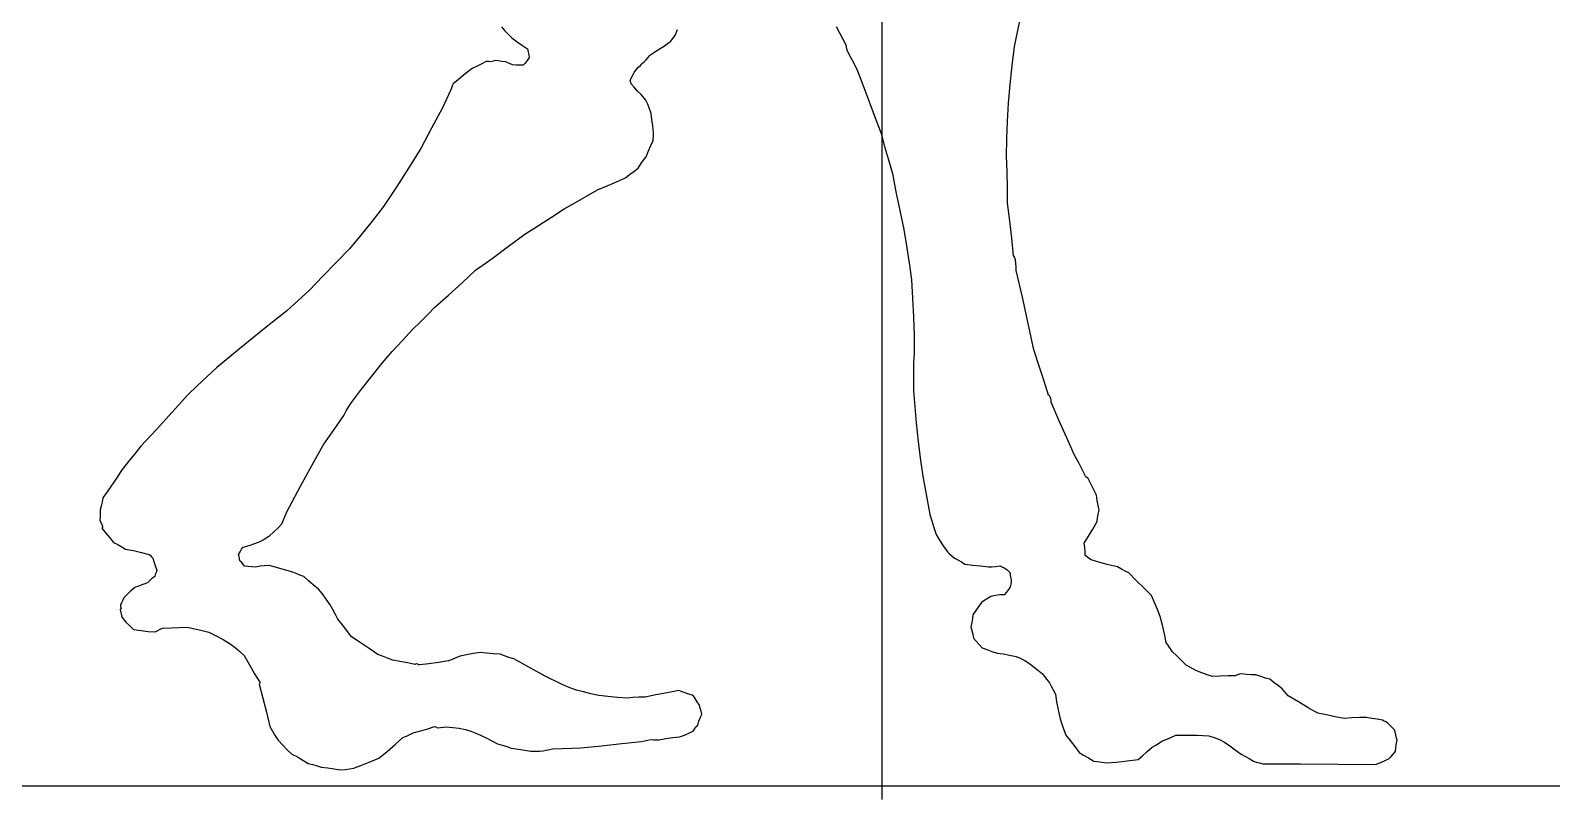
# Model space of a CAD drawing. Extents: x 0 to 192, y -79 to 48.
# Drawn here: x 61.17 to 95.93, y -79.38 to -61.81 of the extents above; entities that cross this region are included whole.
import ezdxf

# ---------------------------------------------------------------- set-up
doc = ezdxf.new("R2010")
doc.units = 0
doc.layers.add('1', color=7, linetype='CONTINUOUS')

msp = doc.modelspace()

# ---------------------------------------------------------------- linework, layer by layer
at = {"layer": '1', "color": 1, "linetype": 'CONTINUOUS'}
for p, q in [((80.6242, -4.5381), (80.6242, -79.3794)), ((71.9384, -61.7291), (72.0155, -61.821)), ((72.0155, -61.821), (72.0947, -61.9028)), ((75.9036, -61.9265), (75.9598, -61.7879)), ((79.5803, -61.7201), (79.8135, -62.1526)), ((83.6571, -62.1719), (83.777, -61.5883)), ((72.0947, -61.9028), (72.1715, -61.975)), ((72.1715, -61.975), (72.2972, -62.0658)), ((72.2972, -62.0658), (72.4164, -62.1503)), ((72.4164, -62.1503), (72.5318, -62.2311)), ((75.5014, -62.259), (75.6574, -62.1597)), ((75.6574, -62.1597), (75.8089, -62.0562)), ((75.8089, -62.0562), (75.8398, -62.003)), ((75.8398, -62.003), (75.8722, -61.9598)), ((75.8722, -61.9598), (75.9036, -61.9265)), ((79.8135, -62.1526), (79.8138, -62.1922)), ((79.8138, -62.1922), (79.8197, -62.2323)), ((83.6037, -62.61), (83.6571, -62.1719)), ((71.5828, -62.5151), (71.472, -62.5753)), ((71.611, -62.5144), (71.5828, -62.5151)), ((71.6434, -62.5177), (71.611, -62.5144)), ((71.6817, -62.526), (71.6434, -62.5177)), ((71.7142, -62.521), (71.6817, -62.526)), ((71.7517, -62.5098), (71.7142, -62.521)), ((71.7934, -62.4943), (71.7517, -62.5098)), ((71.864, -62.506), (71.7934, -62.4943)), ((71.9436, -62.518), (71.864, -62.506)), ((72.0341, -62.5291), (71.9436, -62.518)), ((72.0812, -62.5458), (72.0341, -62.5291)), ((72.1341, -62.568), (72.0812, -62.5458)), ((72.4758, -62.5527), (72.4307, -62.6008)), ((72.522, -62.495), (72.4758, -62.5527)), ((72.5663, -62.4273), (72.522, -62.495)), ((72.5318, -62.2311), (72.5481, -62.3012)), ((72.5481, -62.3012), (72.5603, -62.367)), ((72.5603, -62.367), (72.5663, -62.4273)), ((75.1396, -62.5746), (75.1659, -62.552)), ((75.1659, -62.552), (75.1984, -62.525)), ((75.1984, -62.525), (75.22, -62.5022)), ((75.22, -62.5022), (75.2437, -62.4817)), ((75.2437, -62.4817), (75.2853, -62.4293)), ((75.2853, -62.4293), (75.3242, -62.3833)), ((75.3242, -62.3833), (75.3508, -62.3564)), ((75.3508, -62.3564), (75.5014, -62.259)), ((79.8197, -62.2323), (79.8334, -62.272)), ((79.8334, -62.272), (79.9133, -62.4173)), ((79.9133, -62.4173), (79.9929, -62.5707)), ((71.1029, -62.8027), (70.9522, -62.9257)), ((71.264, -62.6808), (71.1029, -62.8027)), ((71.3652, -62.6307), (71.264, -62.6808)), ((71.472, -62.5753), (71.3652, -62.6307)), ((72.1911, -62.5945), (72.1341, -62.568)), ((72.2659, -62.602), (72.1911, -62.5945)), ((72.3464, -62.6036), (72.2659, -62.602)), ((72.4307, -62.6008), (72.3464, -62.6036)), ((74.8782, -62.9412), (74.9467, -62.812)), ((74.9467, -62.812), (74.9699, -62.7669)), ((74.9699, -62.7669), (75.0522, -62.6582)), ((75.0522, -62.6582), (75.0703, -62.6473)), ((75.0703, -62.6473), (75.1098, -62.6109)), ((75.1098, -62.6109), (75.1396, -62.5746)), ((79.9929, -62.5707), (80.0724, -62.7301)), ((80.0724, -62.7301), (80.2519, -63.2074)), ((83.5576, -63.0422), (83.6037, -62.61)), ((70.7716, -63.18), (70.5881, -63.5754)), ((70.7916, -63.126), (70.7716, -63.18)), ((70.8094, -63.0739), (70.7916, -63.126)), ((70.8329, -63.0317), (70.8094, -63.0739)), ((70.9522, -62.9257), (70.8329, -63.0317)), ((74.8973, -63.0294), (74.8782, -62.9412)), ((74.9693, -63.1079), (74.8973, -63.0294)), ((75.0371, -63.1893), (74.9693, -63.1079)), ((75.1295, -63.2753), (75.0371, -63.1893)), ((80.2519, -63.2074), (80.4311, -63.6857)), ((83.5182, -63.4664), (83.5576, -63.0422)), ((70.5881, -63.5754), (70.3397, -64.0442)), ((75.2323, -63.3989), (75.1295, -63.2753)), ((75.2772, -63.4963), (75.2323, -63.3989)), ((75.3186, -63.5976), (75.2772, -63.4963)), ((75.3545, -63.7046), (75.3186, -63.5976)), ((83.498, -63.8785), (83.5182, -63.4664)), ((75.3729, -63.8395), (75.3545, -63.7046)), ((75.3917, -63.9857), (75.3729, -63.8395)), ((80.4311, -63.6857), (80.6105, -64.1639)), ((83.484, -64.2829), (83.498, -63.8785)), ((70.3397, -64.0442), (70.0967, -64.5071)), ((75.4106, -64.1401), (75.3917, -63.9857)), ((75.4023, -64.3234), (75.4123, -64.1964)), ((75.4123, -64.1964), (75.4106, -64.1401)), ((80.6105, -64.1639), (80.6903, -64.4624)), ((83.4782, -64.6812), (83.484, -64.2829)), ((70.0967, -64.5071), (69.815, -64.953)), ((75.2451, -64.695), (75.2974, -64.5604)), ((75.2974, -64.5604), (75.3497, -64.438)), ((75.3497, -64.438), (75.4023, -64.3234)), ((80.6903, -64.4624), (80.7756, -64.7672)), ((69.815, -64.953), (69.529, -65.3943)), ((74.96, -65.028), (75.0564, -64.9544)), ((75.0564, -64.9544), (75.1194, -64.8583)), ((75.1194, -64.8583), (75.1816, -64.7715)), ((75.1816, -64.7715), (75.2451, -64.695)), ((80.7756, -64.7672), (80.8692, -65.0799)), ((83.492, -65.0398), (83.4782, -64.6812)), ((74.3507, -65.3576), (74.5646, -65.266)), ((74.5646, -65.266), (74.7672, -65.175)), ((74.7672, -65.175), (74.8638, -65.1015)), ((74.8638, -65.1015), (74.96, -65.028)), ((80.8692, -65.0799), (80.9492, -65.4982)), ((83.4981, -65.3982), (83.492, -65.0398)), ((69.529, -65.3943), (69.2371, -65.8309)), ((73.626, -65.7427), (73.8794, -65.5982)), ((73.8794, -65.5982), (74.128, -65.4488)), ((74.128, -65.4488), (74.3507, -65.3576)), ((80.9492, -65.4982), (81.0349, -65.9222)), ((83.498, -65.7569), (83.4981, -65.3982)), ((69.2371, -65.8309), (68.9803, -66.1633)), ((73.0773, -66.0747), (73.3674, -65.8821)), ((73.3674, -65.8821), (73.626, -65.7427)), ((81.0349, -65.9222), (81.1283, -66.3544)), ((83.5521, -66.155), (83.498, -65.7569)), ((68.9803, -66.1633), (68.7226, -66.4868)), ((72.4695, -66.4602), (72.779, -66.2671)), ((72.779, -66.2671), (73.0773, -66.0747)), ((81.1283, -66.3544), (81.1881, -66.7327)), ((83.5981, -66.5535), (83.5521, -66.155)), ((68.7226, -66.4868), (68.4651, -66.7993)), ((72.0983, -66.7398), (72.4695, -66.4602)), ((81.1881, -66.7327), (81.248, -67.1174)), ((83.6374, -66.9518), (83.5981, -66.5535)), ((68.4651, -66.7993), (68.155, -67.1094)), ((71.3407, -67.2849), (71.7223, -67.0153)), ((71.7223, -67.0153), (72.0983, -66.7398)), ((83.6576, -66.9915), (83.6374, -66.9518)), ((83.6717, -67.0255), (83.6576, -66.9915)), ((83.6777, -67.0513), (83.6717, -67.0255)), ((83.6914, -67.1309), (83.6777, -67.0513)), ((67.8509, -67.4248), (67.5512, -67.7443)), ((68.155, -67.1094), (67.8509, -67.4248)), ((71.0359, -67.5726), (71.3407, -67.2849)), ((81.248, -67.1174), (81.3078, -67.5093)), ((83.6974, -67.2104), (83.6914, -67.1309)), ((83.6974, -67.2901), (83.6974, -67.2104)), ((83.8371, -67.9016), (83.6974, -67.2901)), ((67.5512, -67.7443), (67.3733, -67.9052)), ((70.7249, -67.8545), (71.0359, -67.5726)), ((81.3078, -67.5093), (81.3278, -67.9277)), ((67.1994, -68.0615), (67.0307, -68.2116)), ((67.3733, -67.9052), (67.1994, -68.0615)), ((70.4097, -68.132), (70.7249, -67.8545)), ((81.3278, -67.9277), (81.3474, -68.352)), ((83.9704, -68.505), (83.8371, -67.9016)), ((67.0307, -68.2116), (66.4855, -68.6477)), ((70.0782, -68.4765), (70.2462, -68.3063)), ((70.2462, -68.3063), (70.4097, -68.132)), ((81.3474, -68.352), (81.3675, -68.7844)), ((66.4855, -68.6477), (65.9496, -69.0822)), ((69.6732, -68.8882), (69.9048, -68.6414)), ((69.9048, -68.6414), (70.0782, -68.4765)), ((81.3675, -68.7844), (81.3675, -68.9834)), ((84.0961, -69.1028), (83.9704, -68.505)), ((65.9496, -69.0822), (65.4241, -69.5172)), ((69.2105, -69.4103), (69.4415, -69.1438)), ((69.4415, -69.1438), (69.6732, -68.8882)), ((81.3675, -68.9834), (81.3616, -69.1884)), ((84.2152, -69.455), (84.0961, -69.1028)), ((68.9707, -69.7042), (69.2105, -69.4103)), ((81.3616, -69.1884), (81.3474, -69.4016)), ((81.3474, -69.4016), (81.3476, -69.72)), ((84.329, -69.7995), (84.2152, -69.455)), ((65.2051, -69.7215), (64.9861, -69.9258)), ((65.4241, -69.5172), (65.2051, -69.7215)), ((68.7362, -70.0032), (68.9707, -69.7042)), ((81.3476, -69.72), (81.3535, -70.039)), ((84.4348, -70.1382), (84.329, -69.7995)), ((64.7672, -70.1302), (64.4093, -70.5318)), ((64.9861, -69.9258), (64.7672, -70.1302)), ((68.5063, -70.3061), (68.7362, -70.0032)), ((81.3535, -70.039), (81.4076, -70.7757)), ((84.4546, -70.1581), (84.4348, -70.1382)), ((84.4686, -70.1719), (84.4546, -70.1581)), ((84.4744, -70.1778), (84.4686, -70.1719)), ((84.4883, -70.2174), (84.4744, -70.1778)), ((64.4093, -70.5318), (64.0502, -70.9235)), ((68.333, -70.608), (68.3902, -70.4977)), ((68.3902, -70.4977), (68.4488, -70.3969)), ((68.4488, -70.3969), (68.5063, -70.3061)), ((84.4944, -70.2577), (84.4883, -70.2174)), ((84.4945, -70.2972), (84.4944, -70.2577)), ((84.6737, -70.7094), (84.4945, -70.2972)), ((68.023, -71.0545), (68.1811, -70.8282)), ((68.1811, -70.8282), (68.333, -70.608)), ((81.4076, -70.7757), (81.4535, -71.2)), ((84.8527, -71.1141), (84.6737, -70.7094)), ((64.0502, -70.9235), (63.6917, -71.3057)), ((67.8616, -71.2851), (68.023, -71.0545)), ((81.4535, -71.2), (81.5072, -71.6319)), ((85.0323, -71.5122), (84.8527, -71.1141)), ((63.5469, -71.4892), (63.4073, -71.6672)), ((63.6917, -71.3057), (63.5469, -71.4892)), ((67.5991, -71.7483), (67.8616, -71.2851)), ((85.1259, -71.6855), (85.0323, -71.5122)), ((63.2722, -71.8403), (63.1238, -72.0564)), ((63.4073, -71.6672), (63.2722, -71.8403)), ((67.342, -72.2176), (67.5991, -71.7483)), ((81.5072, -71.6319), (81.5729, -72.0362)), ((85.2115, -71.8507), (85.1259, -71.6855)), ((85.2913, -72.0101), (85.2115, -71.8507)), ((62.9757, -72.2726), (62.8279, -72.4885)), ((63.1238, -72.0564), (62.9757, -72.2726)), ((67.0894, -72.6904), (67.342, -72.2176)), ((81.5729, -72.0362), (81.647, -72.4486)), ((85.3109, -72.0239), (85.2913, -72.0101)), ((85.3253, -72.03), (85.3109, -72.0239)), ((85.3312, -72.0302), (85.3253, -72.03)), ((85.4047, -72.1694), (85.3312, -72.0302)), ((85.4704, -72.3028), (85.4047, -72.1694)), ((62.8126, -72.5837), (62.7913, -72.673)), ((62.8279, -72.4885), (62.8126, -72.5837)), ((81.647, -72.4486), (81.7267, -72.8668)), ((85.5304, -72.4282), (85.4704, -72.3028)), ((85.5501, -72.5477), (85.5304, -72.4282)), ((85.5701, -72.6609), (85.5501, -72.5477)), ((62.7669, -72.923), (62.7596, -72.9979)), ((62.7913, -72.673), (62.7658, -72.7579)), ((62.7658, -72.7579), (62.7686, -72.8426)), ((62.7686, -72.8426), (62.7669, -72.923)), ((66.9186, -73.0766), (66.9745, -72.9382)), ((66.9745, -72.9382), (67.0325, -72.8093)), ((67.0325, -72.8093), (67.0894, -72.6904)), ((81.7267, -72.8668), (81.7664, -73.0122)), ((85.55, -73.0259), (85.5563, -72.9461)), ((85.5563, -72.9461), (85.5701, -72.8606)), ((85.5902, -72.7668), (85.5701, -72.6609)), ((85.5701, -72.8606), (85.5902, -72.7668)), ((62.7596, -72.9979), (62.8051, -73.0947)), ((62.8051, -73.0947), (62.8206, -73.1371)), ((62.8116, -73.1752), (62.8075, -73.1795)), ((62.8075, -73.1795), (62.8957, -73.2898)), ((62.817, -73.1609), (62.8116, -73.1752)), ((62.8206, -73.1371), (62.817, -73.1609)), ((62.8957, -73.2898), (62.9837, -73.3994)), ((66.6314, -73.3531), (66.737, -73.2613)), ((66.737, -73.2613), (66.8327, -73.1681)), ((66.8327, -73.1681), (66.9186, -73.0766)), ((81.7664, -73.0122), (81.812, -73.1655)), ((81.812, -73.1655), (81.8658, -73.3244)), ((81.8658, -73.3244), (81.9456, -73.4504)), ((85.3511, -73.3643), (85.4509, -73.1988)), ((85.4509, -73.1988), (85.55, -73.0259)), ((62.9837, -73.3994), (63.0722, -73.5093)), ((63.0722, -73.5093), (63.1676, -73.5525)), ((63.1676, -73.5525), (63.258, -73.602)), ((63.258, -73.602), (63.344, -73.6555)), ((63.344, -73.6555), (63.5283, -73.692)), ((65.9624, -73.717), (65.9972, -73.6598)), ((65.9972, -73.6598), (66.034, -73.6121)), ((66.034, -73.6121), (66.1696, -73.5751)), ((66.1696, -73.5751), (66.2991, -73.5327)), ((66.2991, -73.5327), (66.4242, -73.487)), ((66.4242, -73.487), (66.4934, -73.4424)), ((66.4934, -73.4424), (66.5624, -73.3979)), ((66.5624, -73.3979), (66.6314, -73.3531)), ((81.9456, -73.4504), (82.0312, -73.5836)), ((82.0312, -73.5836), (82.1246, -73.7229)), ((85.2514, -73.5235), (85.3511, -73.3643)), ((85.2656, -73.6234), (85.2514, -73.5235)), ((85.2714, -73.7167), (85.2656, -73.6234)), ((63.5283, -73.692), (63.7085, -73.7325)), ((63.7085, -73.7325), (63.8836, -73.7792)), ((63.8836, -73.7792), (63.9129, -73.8066)), ((63.9129, -73.8066), (63.9416, -73.8335)), ((63.9416, -73.8335), (63.9706, -73.8607)), ((63.9706, -73.8607), (64.0021, -73.9643)), ((64.0021, -73.9643), (64.0331, -74.0563)), ((65.9263, -73.7842), (65.9624, -73.717)), ((65.942, -73.8261), (65.9263, -73.7842)), ((65.9535, -73.8725), (65.942, -73.8261)), ((65.9591, -73.9242), (65.9535, -73.8725)), ((65.9928, -73.9558), (65.9591, -73.9242)), ((66.0278, -73.9969), (65.9928, -73.9558)), ((66.0618, -74.0476), (66.0278, -73.9969)), ((66.6247, -74.0302), (66.5167, -74.0377)), ((66.7958, -74.0806), (66.6247, -74.0302)), ((82.1246, -73.7229), (82.1709, -73.7629)), ((82.1709, -73.7629), (82.2241, -73.8087)), ((82.2241, -73.8087), (82.2837, -73.8626)), ((82.2837, -73.8626), (82.3641, -73.902)), ((82.3641, -73.902), (82.4435, -73.9483)), ((82.4435, -73.9483), (82.5232, -74.0018)), ((82.5232, -74.0018), (82.7025, -74.0216)), ((82.7025, -74.0216), (82.8816, -74.0414)), ((85.2716, -73.8024), (85.2714, -73.7167)), ((85.3255, -73.8422), (85.2716, -73.8024)), ((85.3709, -73.876), (85.3255, -73.8422)), ((85.4107, -73.9019), (85.3709, -73.876)), ((85.61, -73.9616), (85.4107, -73.9019)), ((85.8093, -74.0159), (85.61, -73.9616)), ((86.0083, -74.0614), (85.8093, -74.0159)), ((63.9478, -74.3307), (63.8929, -74.3803)), ((64.0123, -74.2823), (63.9478, -74.3307)), ((64.0251, -74.2393), (64.0123, -74.2823)), ((64.0421, -74.1926), (64.0251, -74.2393)), ((64.0331, -74.0563), (64.0642, -74.14)), ((64.0642, -74.14), (64.0421, -74.1926)), ((66.1368, -74.055), (66.0618, -74.0476)), ((66.2214, -74.061), (66.1368, -74.055)), ((66.3162, -74.0679), (66.2214, -74.061)), ((66.4142, -74.0509), (66.3162, -74.0679)), ((66.5167, -74.0377), (66.4142, -74.0509)), ((66.9747, -74.1313), (66.7958, -74.0806)), ((67.1649, -74.1818), (66.9747, -74.1313)), ((67.2409, -74.2169), (67.1649, -74.1818)), ((67.3263, -74.251), (67.2409, -74.2169)), ((67.4219, -74.2861), (67.3263, -74.251)), ((67.5239, -74.3818), (67.4219, -74.2861)), ((82.8816, -74.0414), (83.0607, -74.0617)), ((83.0607, -74.0617), (83.1405, -74.0616)), ((83.1405, -74.0616), (83.2263, -74.0557)), ((83.2263, -74.0557), (83.3196, -74.0412)), ((83.3196, -74.0412), (83.3655, -74.0617)), ((83.3655, -74.0617), (83.4193, -74.0875)), ((83.4193, -74.0875), (83.479, -74.1216)), ((83.479, -74.1216), (83.4989, -74.1414)), ((83.4989, -74.1414), (83.5246, -74.1669)), ((83.5246, -74.1669), (83.5585, -74.2009)), ((83.5585, -74.2009), (83.5587, -74.2466)), ((83.5587, -74.2466), (83.565, -74.3003)), ((83.565, -74.3003), (83.5785, -74.3602)), ((83.5785, -74.3602), (83.5786, -74.4061)), ((86.1022, -74.1154), (86.0083, -74.0614)), ((86.188, -74.161), (86.1022, -74.1154)), ((86.2674, -74.2006), (86.188, -74.161)), ((86.4464, -74.3801), (86.2674, -74.2006)), ((63.3816, -74.6928), (63.3093, -74.7697)), ((63.4635, -74.6141), (63.3816, -74.6928)), ((63.5553, -74.5365), (63.4635, -74.6141)), ((63.6431, -74.5013), (63.5553, -74.5365)), ((63.7408, -74.4643), (63.6431, -74.5013)), ((63.8478, -74.4284), (63.7408, -74.4643)), ((63.8929, -74.3803), (63.8478, -74.4284)), ((67.6339, -74.4768), (67.5239, -74.3818)), ((67.7555, -74.5714), (67.6339, -74.4768)), ((67.8432, -74.6813), (67.7555, -74.5714)), ((67.9315, -74.7995), (67.8432, -74.6813)), ((83.22, -74.7189), (83.1205, -74.7385)), ((83.3196, -74.7049), (83.22, -74.7189)), ((83.4194, -74.6989), (83.3196, -74.7049)), ((83.4732, -74.639), (83.4194, -74.6989)), ((83.5193, -74.5794), (83.4732, -74.639)), ((83.5586, -74.5194), (83.5193, -74.5794)), ((83.5726, -74.4598), (83.5586, -74.5194)), ((83.5786, -74.4061), (83.5726, -74.4598)), ((86.6199, -74.553), (86.4464, -74.3801)), ((86.785, -74.7185), (86.6199, -74.553)), ((86.8589, -74.8777), (86.785, -74.7185)), ((63.2235, -75.0362), (63.2194, -75.0405)), ((63.2194, -75.0405), (63.2356, -75.1103)), ((63.233, -75.0261), (63.2235, -75.0362)), ((63.2566, -74.8842), (63.2304, -74.9415)), ((63.2304, -74.9415), (63.2311, -74.9692)), ((63.2311, -74.9692), (63.2364, -74.9935)), ((63.2467, -75.0115), (63.233, -75.0261)), ((63.2364, -74.9935), (63.2467, -75.0115)), ((63.2828, -74.8271), (63.2566, -74.8842)), ((63.3093, -74.7697), (63.2828, -74.8271)), ((68.0204, -74.9293), (67.9315, -74.7995)), ((68.0798, -75.0401), (68.0204, -74.9293)), ((68.1399, -75.1507), (68.0798, -75.0401)), ((82.7759, -75.0575), (82.7025, -75.157)), ((82.8417, -74.9636), (82.7759, -75.0575)), ((82.9016, -74.8782), (82.8417, -74.9636)), ((82.9812, -74.8243), (82.9016, -74.8782)), ((83.0547, -74.7786), (82.9812, -74.8243)), ((83.1205, -74.7385), (83.0547, -74.7786)), ((86.9245, -75.0371), (86.8589, -74.8777)), ((86.9842, -75.1961), (86.9245, -75.0371)), ((63.2356, -75.1103), (63.2518, -75.1718)), ((63.2518, -75.1718), (63.2672, -75.2221)), ((63.2672, -75.2221), (63.355, -75.3235)), ((63.355, -75.3235), (63.4426, -75.4138)), ((63.4426, -75.4138), (63.5296, -75.4953)), ((68.2001, -75.2615), (68.1399, -75.1507)), ((68.3027, -75.3854), (68.2001, -75.2615)), ((68.4053, -75.5173), (68.3027, -75.3854)), ((82.6827, -75.336), (82.6629, -75.4357)), ((82.6965, -75.2427), (82.6827, -75.336)), ((82.7025, -75.157), (82.6965, -75.2427)), ((87.0381, -75.3954), (86.9842, -75.1961)), ((87.0839, -75.5949), (87.0381, -75.3954)), ((63.5296, -75.4953), (63.6994, -75.5181)), ((63.6994, -75.5181), (63.8647, -75.5366)), ((63.8647, -75.5366), (64.0244, -75.5501)), ((64.0244, -75.5501), (64.08, -75.5197)), ((64.08, -75.5197), (64.1352, -75.49)), ((64.1352, -75.49), (64.1906, -75.4602)), ((64.1906, -75.4602), (64.388, -75.4542)), ((64.388, -75.4542), (64.5765, -75.4479)), ((64.5765, -75.4479), (64.7535, -75.4423)), ((64.7535, -75.4423), (64.9299, -75.4788)), ((64.9299, -75.4788), (65.0942, -75.5159)), ((65.0942, -75.5159), (65.2505, -75.5529)), ((65.2505, -75.5529), (65.4181, -75.6365)), ((65.4181, -75.6365), (65.5798, -75.7257)), ((65.5798, -75.7257), (65.7378, -75.8192)), ((68.5086, -75.6605), (68.4053, -75.5173)), ((68.7104, -75.7947), (68.5086, -75.6605)), ((82.6629, -75.4357), (82.6827, -75.5154)), ((82.6827, -75.5154), (82.7025, -75.601)), ((82.7025, -75.601), (82.7224, -75.6947)), ((82.7224, -75.6947), (82.7823, -75.7604)), ((82.7823, -75.7604), (82.848, -75.8341)), ((87.1241, -75.7938), (87.0839, -75.5949)), ((65.7378, -75.8192), (65.8492, -75.9046)), ((65.8492, -75.9046), (65.9552, -75.9955)), ((65.9552, -75.9955), (66.057, -76.0911)), ((66.057, -76.0911), (66.1764, -76.3039)), ((68.9116, -75.929), (68.7104, -75.7947)), ((69.1133, -76.0637), (68.9116, -75.929)), ((69.2174, -76.107), (69.1133, -76.0637)), ((69.3317, -76.1511), (69.2174, -76.107)), ((70.9886, -76.1027), (70.8956, -76.1435)), ((71.1328, -76.0742), (70.9886, -76.1027)), ((71.2871, -76.0461), (71.1328, -76.0742)), ((71.4506, -76.0172), (71.2871, -76.0461)), ((71.5962, -76.0366), (71.4506, -76.0172)), ((71.7475, -76.05), (71.5962, -76.0366)), ((71.9025, -76.059), (71.7475, -76.05)), ((72.0028, -76.0981), (71.9025, -76.059)), ((72.1067, -76.133), (72.0028, -76.0981)), ((82.848, -75.8341), (82.9214, -75.9139)), ((82.9214, -75.9139), (83.0271, -75.9534)), ((83.0271, -75.9534), (83.1406, -75.9936)), ((83.1406, -75.9936), (83.2603, -76.0331)), ((83.2603, -76.0331), (83.3998, -76.0528)), ((83.3998, -76.0528), (83.545, -76.0792)), ((83.545, -76.0792), (83.6981, -76.1126)), ((83.6981, -76.1126), (83.7843, -76.1526)), ((87.1775, -75.8674), (87.1241, -75.7938)), ((87.2234, -75.9333), (87.1775, -75.8674)), ((87.2632, -75.9933), (87.2234, -75.9333)), ((87.3769, -76.1067), (87.2632, -75.9933)), ((87.4822, -76.2122), (87.3769, -76.1067)), ((66.1764, -76.3039), (66.2952, -76.5061)), ((69.4554, -76.1936), (69.3317, -76.1511)), ((69.6158, -76.2267), (69.4554, -76.1936)), ((69.7862, -76.2577), (69.6158, -76.2267)), ((69.9657, -76.2901), (69.7862, -76.2577)), ((69.9698, -76.2857), (69.9657, -76.2901)), ((69.9839, -76.2793), (69.9698, -76.2857)), ((70.0221, -76.2883), (69.9839, -76.2793)), ((70.0409, -76.2976), (70.0221, -76.2883)), ((70.0648, -76.3009), (70.0409, -76.2976)), ((70.2795, -76.2758), (70.0648, -76.3009)), ((70.4996, -76.245), (70.2795, -76.2758)), ((70.724, -76.2096), (70.4996, -76.245)), ((70.8078, -76.1784), (70.724, -76.2096)), ((70.8956, -76.1435), (70.8078, -76.1784)), ((72.216, -76.1618), (72.1067, -76.133)), ((72.5748, -76.3615), (72.216, -76.1618)), ((72.9373, -76.5569), (72.5748, -76.3615)), ((83.7843, -76.1526), (83.8777, -76.1984)), ((83.8777, -76.1984), (83.9772, -76.2522)), ((83.9772, -76.2522), (84.0769, -76.332)), ((84.0769, -76.332), (84.1825, -76.4173)), ((84.1825, -76.4173), (84.2959, -76.5107)), ((87.582, -76.3117), (87.4822, -76.2122)), ((87.6613, -76.3515), (87.582, -76.3117)), ((87.7354, -76.3912), (87.6613, -76.3515)), ((87.801, -76.4312), (87.7354, -76.3912)), ((87.9345, -76.4848), (87.801, -76.4312)), ((66.2952, -76.5061), (66.4143, -76.6994)), ((66.4061, -76.7378), (66.4018, -76.7424)), ((66.4018, -76.7424), (66.4821, -77.0638)), ((66.4108, -76.7234), (66.4061, -76.7378)), ((66.4143, -76.6994), (66.4108, -76.7234)), ((73.3058, -76.7467), (72.9373, -76.5569)), ((73.4098, -76.7904), (73.3058, -76.7467)), ((73.524, -76.8342), (73.4098, -76.7904)), ((84.2959, -76.5107), (84.3417, -76.571)), ((84.3417, -76.571), (84.3954, -76.6363)), ((84.3954, -76.6363), (84.4553, -76.71)), ((84.4553, -76.71), (84.495, -76.7901)), ((84.495, -76.7901), (84.5408, -76.8756)), ((88.0598, -76.5308), (87.9345, -76.4848)), ((88.1793, -76.5705), (88.0598, -76.5308)), ((88.3588, -76.5566), (88.1793, -76.5705)), ((88.5317, -76.5504), (88.3588, -76.5566)), ((88.6973, -76.5502), (88.5317, -76.5504)), ((88.751, -76.5307), (88.6973, -76.5502)), ((88.7966, -76.5169), (88.751, -76.5307)), ((88.8366, -76.5104), (88.7966, -76.5169)), ((88.9562, -76.5246), (88.8366, -76.5104)), ((89.0694, -76.5306), (88.9562, -76.5246)), ((89.1752, -76.5306), (89.0694, -76.5306)), ((89.2886, -76.5706), (89.1752, -76.5306)), ((89.3941, -76.604), (89.2886, -76.5706)), ((89.4935, -76.63), (89.3941, -76.604)), ((89.5932, -76.7097), (89.4935, -76.63)), ((89.6868, -76.7835), (89.5932, -76.7097)), ((89.7727, -76.8494), (89.6868, -76.7835)), ((66.4821, -77.0638), (66.5631, -77.3852)), ((73.6478, -76.877), (73.524, -76.8342)), ((73.8085, -76.9177), (73.6478, -76.877)), ((73.9788, -76.9607), (73.8085, -76.9177)), ((74.1589, -77.0012), (73.9788, -76.9607)), ((74.3653, -77.023), (74.1589, -77.0012)), ((74.5833, -77.0441), (74.3653, -77.023)), ((74.8095, -77.0653), (74.5833, -77.0441)), ((74.9398, -77.0513), (74.8095, -77.0653)), ((75.0764, -77.0426), (74.9398, -77.0513)), ((75.217, -77.0378), (75.0764, -77.0426)), ((75.4632, -76.9879), (75.217, -77.0378)), ((75.7207, -76.9374), (75.4632, -76.9879)), ((75.9868, -76.8864), (75.7207, -76.9374)), ((76.0872, -76.9259), (75.9868, -76.8864)), ((76.1951, -76.9644), (76.0872, -76.9259)), ((76.315, -77.0031), (76.1951, -76.9644)), ((76.3591, -77.0722), (76.315, -77.0031)), ((76.4081, -77.1454), (76.3591, -77.0722)), ((76.4626, -77.2236), (76.4081, -77.1454)), ((84.5408, -76.8756), (84.5945, -76.9688)), ((84.5945, -76.9688), (84.6204, -77.1483)), ((84.6204, -77.1483), (84.6544, -77.3274)), ((89.8266, -76.9093), (89.7727, -76.8494)), ((89.8723, -76.9626), (89.8266, -76.9093)), ((89.912, -77.0086), (89.8723, -76.9626)), ((90.1452, -77.1478), (89.912, -77.0086)), ((90.3702, -77.2811), (90.1452, -77.1478)), ((66.5631, -77.3852), (66.6436, -77.7065)), ((76.479, -77.2936), (76.4626, -77.2236)), ((76.4761, -77.5091), (76.5115, -77.4336)), ((76.4954, -77.3635), (76.479, -77.2936)), ((76.5115, -77.4336), (76.4954, -77.3635)), ((84.6544, -77.3274), (84.6942, -77.5069)), ((84.6942, -77.5069), (84.7336, -77.6321)), ((90.5893, -77.4066), (90.3702, -77.2811)), ((90.7887, -77.4464), (90.5893, -77.4066)), ((90.9874, -77.4864), (90.7887, -77.4464)), ((91.1868, -77.526), (90.9874, -77.4864)), ((91.5392, -77.5062), (91.3658, -77.5122)), ((91.7042, -77.5062), (91.5392, -77.5062)), ((91.8239, -77.526), (91.7042, -77.5062)), ((66.6436, -77.7065), (66.7035, -77.8173)), ((66.7035, -77.8173), (66.7676, -77.9237)), ((69.8438, -77.896), (69.9172, -77.8557)), ((69.9172, -77.8557), (70.0904, -77.808)), ((70.0904, -77.808), (70.2525, -77.7603)), ((70.2525, -77.7603), (70.406, -77.7132)), ((70.406, -77.7132), (70.4299, -77.7166)), ((70.4299, -77.7166), (70.4484, -77.7259)), ((70.4484, -77.7259), (70.4631, -77.7395)), ((70.4631, -77.7395), (70.543, -77.7328)), ((70.543, -77.7328), (70.6131, -77.725)), ((70.6131, -77.725), (70.6738, -77.7184)), ((70.6738, -77.7184), (70.8248, -77.7322)), ((70.8248, -77.7322), (70.9704, -77.7517)), ((70.9704, -77.7517), (71.112, -77.7752)), ((71.112, -77.7752), (71.2364, -77.8179)), ((71.2364, -77.8179), (71.3503, -77.8621)), ((76.2158, -77.8657), (76.3127, -77.8204)), ((76.3127, -77.8204), (76.3433, -77.7673)), ((76.3433, -77.7673), (76.3799, -77.7197)), ((76.3799, -77.7197), (76.4208, -77.676)), ((76.4208, -77.676), (76.4463, -77.5905)), ((76.4463, -77.5905), (76.4761, -77.5091)), ((84.7336, -77.6321), (84.7798, -77.7653)), ((84.7798, -77.7653), (84.8336, -77.905)), ((91.3658, -77.5122), (91.1868, -77.526)), ((91.9436, -77.5457), (91.8239, -77.526)), ((92.0628, -77.5661), (91.9436, -77.5457)), ((92.103, -77.586), (92.0628, -77.5661)), ((92.1425, -77.6058), (92.103, -77.586)), ((92.1822, -77.6257), (92.1425, -77.6058)), ((92.2422, -77.6854), (92.1822, -77.6257)), ((92.296, -77.739), (92.2422, -77.6854)), ((92.3417, -77.7849), (92.296, -77.739)), ((92.3618, -77.8647), (92.3417, -77.7849)), ((66.7676, -77.9237), (66.8369, -78.0245)), ((66.8369, -78.0245), (66.9392, -78.1393)), ((66.9392, -78.1393), (67.0413, -78.2436)), ((69.3205, -78.279), (69.5032, -78.1222)), ((69.5032, -78.1222), (69.6814, -77.9618)), ((69.6814, -77.9618), (69.7646, -77.9306)), ((69.7646, -77.9306), (69.8438, -77.896)), ((71.3503, -77.8621), (71.4546, -77.9049)), ((71.4546, -77.9049), (71.5837, -77.9715)), ((71.5837, -77.9715), (71.7123, -78.0378)), ((71.7123, -78.0378), (71.8416, -78.104)), ((71.8416, -78.104), (71.9508, -78.1329)), ((71.9508, -78.1329), (72.055, -78.1677)), ((72.055, -78.1677), (72.1549, -78.2068)), ((73.541, -78.2046), (73.7466, -78.1982)), ((73.7466, -78.1982), (74.2196, -78.1507)), ((74.2196, -78.1507), (74.6831, -78.1019)), ((74.6831, -78.1019), (75.1366, -78.0551)), ((75.1366, -78.0551), (75.2067, -78.0388)), ((75.2067, -78.0388), (75.2764, -78.0226)), ((75.2764, -78.0226), (75.3465, -78.0061)), ((75.3465, -78.0061), (75.4131, -78.0136)), ((75.4131, -78.0136), (75.4736, -78.0164)), ((75.4736, -78.0164), (75.53, -78.0146)), ((75.53, -78.0146), (75.6939, -77.9853)), ((75.6939, -77.9853), (75.8524, -77.9617)), ((75.8524, -77.9617), (76.0068, -77.9427)), ((76.0068, -77.9427), (76.114, -77.9071)), ((76.114, -77.9071), (76.2158, -77.8657)), ((84.8336, -77.905), (84.9334, -78.0304)), ((84.9334, -78.0304), (85.0328, -78.1642)), ((85.0328, -78.1642), (85.1327, -78.3032)), ((86.692, -78.2836), (86.8051, -78.1837)), ((86.8051, -78.1837), (86.8711, -78.1437)), ((86.8711, -78.1437), (86.9447, -78.0981)), ((86.9447, -78.0981), (87.0243, -78.0442)), ((87.0243, -78.0442), (87.2296, -77.9585)), ((87.2296, -77.9585), (87.3431, -77.9047)), ((87.3431, -77.9047), (87.5877, -77.9048)), ((87.5877, -77.9048), (87.8411, -77.9109)), ((87.8411, -77.9109), (88.0996, -77.9248)), ((88.0996, -77.9248), (88.2191, -77.9644)), ((88.2191, -77.9644), (88.3386, -78.0104)), ((88.3386, -78.0104), (88.458, -78.0643)), ((88.458, -78.0643), (88.5775, -78.1497)), ((88.5775, -78.1497), (88.7034, -78.2431)), ((92.3815, -77.9445), (92.3618, -77.8647)), ((92.3618, -78.2831), (92.3678, -78.203)), ((92.3678, -78.203), (92.3815, -78.1175)), ((92.4013, -78.0237), (92.3815, -77.9445)), ((92.3815, -78.1175), (92.4013, -78.0237)), ((67.0413, -78.2436), (67.1428, -78.3387)), ((67.1428, -78.3387), (67.2719, -78.405)), ((67.2719, -78.405), (67.397, -78.4758)), ((67.397, -78.4758), (67.5161, -78.5521)), ((68.7626, -78.5827), (68.9517, -78.5066)), ((68.9517, -78.5066), (69.1325, -78.4297)), ((69.1325, -78.4297), (69.3205, -78.279)), ((72.1549, -78.2068), (72.316, -78.2299)), ((72.316, -78.2299), (72.4662, -78.2532)), ((72.4662, -78.2532), (72.6077, -78.277)), ((72.6077, -78.277), (72.7118, -78.2736)), ((72.7118, -78.2736), (72.8045, -78.2704)), ((72.8045, -78.2704), (72.8889, -78.2681)), ((72.8889, -78.2681), (72.9594, -78.2517)), ((72.9594, -78.2517), (73.0292, -78.2351)), ((73.0292, -78.2351), (73.0989, -78.219)), ((73.0989, -78.219), (73.3243, -78.2116)), ((73.3243, -78.2116), (73.541, -78.2046)), ((85.1327, -78.3032), (85.2379, -78.3631)), ((85.2379, -78.3631), (85.3515, -78.4286)), ((85.3515, -78.4286), (85.4709, -78.5027)), ((85.4709, -78.5027), (85.5567, -78.5082)), ((85.5567, -78.5082), (85.6503, -78.5225)), ((85.6503, -78.5225), (85.7499, -78.5422)), ((85.7499, -78.5422), (85.9887, -78.5224)), ((85.9887, -78.5224), (86.2338, -78.4965)), ((86.2338, -78.4965), (86.4867, -78.4625)), ((86.4867, -78.4625), (86.586, -78.3766)), ((86.586, -78.3766), (86.692, -78.2836)), ((88.7034, -78.2431), (88.8367, -78.3427)), ((88.8367, -78.3427), (88.9224, -78.3889)), ((88.9224, -78.3889), (89.0161, -78.4425)), ((89.0161, -78.4425), (89.1157, -78.5024)), ((89.1157, -78.5024), (89.1811, -78.5221)), ((89.1811, -78.5221), (89.2549, -78.5421)), ((89.2549, -78.5421), (89.3347, -78.5618)), ((91.9035, -78.5816), (92.0033, -78.5418)), ((92.0033, -78.5418), (92.109, -78.4961)), ((92.109, -78.4961), (92.2222, -78.4422)), ((92.2222, -78.4422), (92.2623, -78.3964)), ((92.2623, -78.3964), (92.3081, -78.3424)), ((92.3081, -78.3424), (92.3618, -78.2831)), ((67.5161, -78.5521), (67.6257, -78.5811)), ((67.6257, -78.5811), (67.7251, -78.6118)), ((67.7251, -78.6118), (67.815, -78.6412)), ((67.815, -78.6412), (67.9661, -78.6549)), ((67.9661, -78.6549), (68.1115, -78.6742)), ((68.1115, -78.6742), (68.2533, -78.6976)), ((68.2533, -78.6976), (68.3619, -78.6901)), ((68.3619, -78.6901), (68.4639, -78.6769)), ((68.4639, -78.6769), (68.5621, -78.6594)), ((68.5621, -78.6594), (68.7626, -78.5827)), ((89.3347, -78.5618), (90.1909, -78.5618)), ((90.1909, -78.5618), (91.0473, -78.5673)), ((91.0473, -78.5673), (91.9035, -78.5816)), ((24.2654, -79.0635), (115.8972, -79.0635))]:
    msp.add_line(p, q, dxfattribs=at)

doc.saveas('drawing.dxf')
